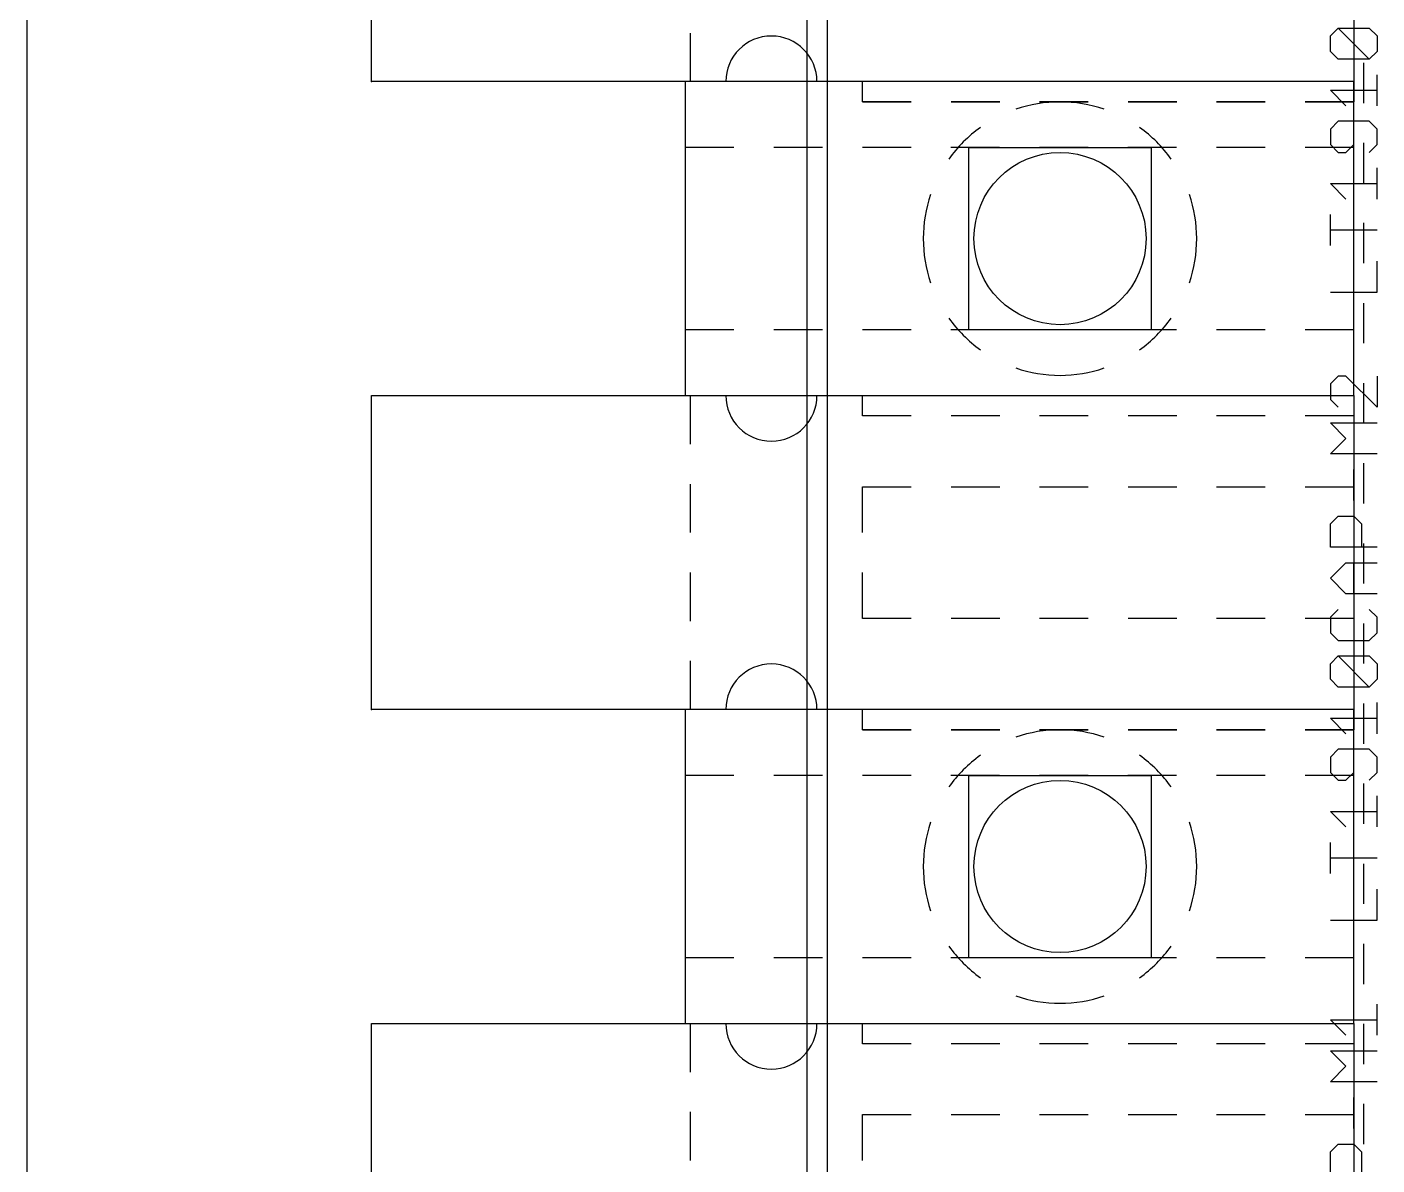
# Model space of a CAD drawing. Extents: x -0.79 to 6.6, y -0.46 to 8.18.
# Drawn here: x -0.79 to 0.543, y 1.12 to 2.244 of the extents above; entities that cross this region are included whole.
import ezdxf

# ---------------------------------------------------------------- set-up
doc = ezdxf.new("R2010")
doc.units = 0
for name, color, linetype in [('16', 175, 'CONTINUOUS'), ('2', 3, 'CONTINUOUS'), ('20', 6, 'CONTINUOUS'), ('21', 253, 'CONTINUOUS'), ('23', 7, 'CONTINUOUS'), ('24', 7, 'CONTINUOUS'), ('25', 253, 'CONTINUOUS'), ('49', 253, 'CONTINUOUS'), ('51', 253, 'CONTINUOUS'), ('52', 253, 'CONTINUOUS')]:
    doc.layers.add(name, color=color, linetype=linetype)

msp = doc.modelspace()

# ---------------------------------------------------------------- linework, layer by layer
at = {"layer": '16'}
msp.add_line((-0.02, 8.1), (-0.02, -0.1), dxfattribs=at)
at = {"layer": '2'}
msp.add_line((-0.79, -0.46), (-0.79, 8.18), dxfattribs=at)
at = {"layer": '20'}
msp.add_line((0, 7.89), (0, 0), dxfattribs=at)
for centre in [(0.23, 2.035), (0.23, 1.415)]:
    msp.add_circle(centre, 0.085, dxfattribs=at)
at = {"layer": '21'}
for p, q in [((0.53, 2.168903), (0.53, 2.208615)), ((0.53, 2.08982), (0.53, 2.129533)), ((0.53, 2.010737), (0.53, 2.05045)), ((0.53, 1.931655), (0.53, 1.971367)), ((0.53, 1.852572), (0.53, 1.892284)), ((0.53, 1.773489), (0.53, 1.813202)), ((0.53, 1.694406), (0.53, 1.734119)), ((0.53, 1.615324), (0.53, 1.655036)), ((0.53, 1.536241), (0.53, 1.575954)), ((0.53, 1.457158), (0.53, 1.496871)), ((0.53, 1.378075), (0.53, 1.417788)), ((0.53, 1.298993), (0.53, 1.338705)), ((0.53, 1.21991), (0.53, 1.259623)), ((0.53, 1.140827), (0.53, 1.18054))]:
    msp.add_line(p, q, dxfattribs=at)
at = {"layer": '23'}
for p in [(-0.45, 2.19), (-0.45, 2.19), (-0.45, 1.57), (-0.45, 1.57)]:
    msp.add_point(p, dxfattribs=at)
at = {"layer": '24'}
for p in [(0.52, 2.19), (0.52, 1.57)]:
    msp.add_point(p, dxfattribs=at)
at = {"layer": '25'}
for p, q in [((0.496961, 2.235216), (0.504634, 2.242889)), ((0.504634, 2.242889), (0.535327, 2.242889)), ((0.535327, 2.212196), (0.504634, 2.242889)), ((0.535327, 2.242889), (0.543, 2.235216)), ((0.496961, 2.219869), (0.496961, 2.235216)), ((0.543, 2.235216), (0.543, 2.219869)), ((0.504634, 2.212196), (0.496961, 2.219869)), ((0.543, 2.219869), (0.535327, 2.212196)), ((0.535327, 2.212196), (0.504634, 2.212196)), ((0.543, 2.166157), (0.543, 2.19685)), ((0.512307, 2.166157), (0.496961, 2.181503)), ((0.496961, 2.181503), (0.543, 2.181503)), ((0.504634, 2.150811), (0.496961, 2.143137)), ((0.535327, 2.150811), (0.504634, 2.150811)), ((0.51998, 2.127791), (0.51998, 2.150811)), ((0.543, 2.143137), (0.535327, 2.150811)), ((0.496961, 2.143137), (0.496961, 2.127791)), ((0.543, 2.127791), (0.543, 2.143137)), ((0.496961, 2.127791), (0.504634, 2.120118)), ((0.504634, 2.120118), (0.512307, 2.120118)), ((0.512307, 2.120118), (0.51998, 2.127791)), ((0.535327, 2.120118), (0.543, 2.127791)), ((0.543, 2.074078), (0.543, 2.104771)), ((0.512307, 2.074078), (0.496961, 2.089425)), ((0.496961, 2.089425), (0.543, 2.089425)), ((0.496961, 2.028039), (0.496961, 2.058732)), ((0.543, 2.043386), (0.496961, 2.043386)), ((0.543, 1.982), (0.543, 2.012693)), ((0.496961, 1.982), (0.543, 1.982)), ((0.504634, 1.899125), (0.496961, 1.891451)), ((0.512307, 1.899125), (0.504634, 1.899125)), ((0.543, 1.868432), (0.512307, 1.899125)), ((0.543, 1.899125), (0.543, 1.868432)), ((0.496961, 1.891451), (0.496961, 1.876105)), ((0.496961, 1.876105), (0.504634, 1.868432)), ((0.512307, 1.837739), (0.496961, 1.853085)), ((0.496961, 1.853085), (0.543, 1.853085)), ((0.496961, 1.822392), (0.512307, 1.837739)), ((0.543, 1.822392), (0.496961, 1.822392)), ((0.51998, 1.776353), (0.51998, 1.807046)), ((0.496961, 1.753334), (0.504634, 1.761007)), ((0.504634, 1.761007), (0.51998, 1.761007)), ((0.51998, 1.761007), (0.527654, 1.753334)), ((0.496961, 1.730314), (0.496961, 1.753334)), ((0.527654, 1.753334), (0.527654, 1.730314)), ((0.543, 1.730314), (0.496961, 1.730314)), ((0.496961, 1.699621), (0.512307, 1.714968)), ((0.512307, 1.714968), (0.543, 1.714968)), ((0.51998, 1.684275), (0.51998, 1.714968)), ((0.512307, 1.684275), (0.496961, 1.699621)), ((0.543, 1.684275), (0.512307, 1.684275)), ((0.504634, 1.668928), (0.496961, 1.661255)), ((0.543, 1.661255), (0.535327, 1.668928)), ((0.496961, 1.661255), (0.496961, 1.645909)), ((0.543, 1.645909), (0.543, 1.661255)), ((0.496961, 1.645909), (0.504634, 1.638235)), ((0.535327, 1.638235), (0.543, 1.645909)), ((0.504634, 1.638235), (0.535327, 1.638235)), ((0.496961, 1.615216), (0.504634, 1.622889)), ((0.496961, 1.599869), (0.496961, 1.615216)), ((0.504634, 1.622889), (0.535327, 1.622889)), ((0.535327, 1.592196), (0.504634, 1.622889)), ((0.535327, 1.622889), (0.543, 1.615216)), ((0.543, 1.615216), (0.543, 1.599869)), ((0.504634, 1.592196), (0.496961, 1.599869)), ((0.543, 1.599869), (0.535327, 1.592196)), ((0.535327, 1.592196), (0.504634, 1.592196)), ((0.543, 1.546157), (0.543, 1.57685)), ((0.512307, 1.546157), (0.496961, 1.561503)), ((0.496961, 1.561503), (0.543, 1.561503)), ((0.504634, 1.530811), (0.496961, 1.523137)), ((0.496961, 1.523137), (0.496961, 1.507791)), ((0.535327, 1.530811), (0.504634, 1.530811)), ((0.51998, 1.507791), (0.51998, 1.530811)), ((0.543, 1.523137), (0.535327, 1.530811)), ((0.543, 1.507791), (0.543, 1.523137)), ((0.496961, 1.507791), (0.504634, 1.500118)), ((0.512307, 1.500118), (0.51998, 1.507791)), ((0.535327, 1.500118), (0.543, 1.507791)), ((0.504634, 1.500118), (0.512307, 1.500118)), ((0.543, 1.454078), (0.543, 1.484771)), ((0.512307, 1.454078), (0.496961, 1.469425)), ((0.496961, 1.469425), (0.543, 1.469425)), ((0.496961, 1.408039), (0.496961, 1.438732)), ((0.543, 1.423386), (0.496961, 1.423386)), ((0.543, 1.362), (0.543, 1.392693)), ((0.496961, 1.362), (0.543, 1.362)), ((0.543, 1.248432), (0.543, 1.279125)), ((0.512307, 1.248432), (0.496961, 1.263778)), ((0.496961, 1.263778), (0.543, 1.263778)), ((0.512307, 1.217739), (0.496961, 1.233085)), ((0.496961, 1.233085), (0.543, 1.233085)), ((0.496961, 1.202392), (0.512307, 1.217739)), ((0.543, 1.202392), (0.496961, 1.202392)), ((0.51998, 1.156353), (0.51998, 1.187046)), ((0.496961, 1.133334), (0.504634, 1.141007)), ((0.496961, 1.110314), (0.496961, 1.133334)), ((0.504634, 1.141007), (0.51998, 1.141007)), ((0.51998, 1.141007), (0.527654, 1.133334)), ((0.527654, 1.133334), (0.527654, 1.110314))]:
    msp.add_line(p, q, dxfattribs=at)
at = {"layer": '49'}
for p, q in [((0.035, 2.17), (0.035, 2.19)), ((0.035, 2.17), (0.035, 2.19)), ((0.035, 2.17), (0.035, 2.19)), ((0.52, 2.19), (0.52, 2.17)), ((0.52, 2.19), (0.52, 2.17)), ((0.52, 2.19), (0.52, 2.17)), ((0.083025, 2.17), (0.035, 2.17)), ((0.083025, 2.17), (0.035, 2.17)), ((0.035, 2.17), (0.083025, 2.17)), ((0.17042, 2.17), (0.122395, 2.17)), ((0.17042, 2.17), (0.122395, 2.17)), ((0.122395, 2.17), (0.17042, 2.17)), ((0.257815, 2.17), (0.20979, 2.17)), ((0.257815, 2.17), (0.20979, 2.17)), ((0.20979, 2.17), (0.257815, 2.17)), ((0.34521, 2.17), (0.297185, 2.17)), ((0.34521, 2.17), (0.297185, 2.17)), ((0.297185, 2.17), (0.34521, 2.17)), ((0.432605, 2.17), (0.38458, 2.17)), ((0.432605, 2.17), (0.38458, 2.17)), ((0.38458, 2.17), (0.432605, 2.17)), ((0.52, 2.17), (0.471975, 2.17)), ((0.52, 2.17), (0.471975, 2.17)), ((0.471975, 2.17), (0.52, 2.17)), ((0.035, 1.86), (0.035, 1.88)), ((0.035, 1.86), (0.035, 1.88)), ((0.035, 1.86), (0.035, 1.88)), ((0.52, 1.88), (0.52, 1.86)), ((0.52, 1.88), (0.52, 1.86)), ((0.52, 1.88), (0.52, 1.86)), ((0.083025, 1.86), (0.035, 1.86)), ((0.083025, 1.86), (0.035, 1.86)), ((0.083025, 1.86), (0.035, 1.86)), ((0.17042, 1.86), (0.122395, 1.86)), ((0.17042, 1.86), (0.122395, 1.86)), ((0.17042, 1.86), (0.122395, 1.86)), ((0.257815, 1.86), (0.20979, 1.86)), ((0.257815, 1.86), (0.20979, 1.86)), ((0.257815, 1.86), (0.20979, 1.86)), ((0.34521, 1.86), (0.297185, 1.86)), ((0.34521, 1.86), (0.297185, 1.86)), ((0.34521, 1.86), (0.297185, 1.86)), ((0.432605, 1.86), (0.38458, 1.86)), ((0.432605, 1.86), (0.38458, 1.86)), ((0.432605, 1.86), (0.38458, 1.86)), ((0.52, 1.86), (0.471975, 1.86)), ((0.52, 1.86), (0.471975, 1.86)), ((0.52, 1.86), (0.471975, 1.86)), ((0.035, 1.744685), (0.035, 1.79)), ((0.035, 1.79), (0.083025, 1.79)), ((0.035, 1.744685), (0.035, 1.79)), ((0.035, 1.79), (0.083025, 1.79)), ((0.122395, 1.79), (0.17042, 1.79)), ((0.122395, 1.79), (0.17042, 1.79)), ((0.20979, 1.79), (0.257815, 1.79)), ((0.20979, 1.79), (0.257815, 1.79)), ((0.297185, 1.79), (0.34521, 1.79)), ((0.297185, 1.79), (0.34521, 1.79)), ((0.38458, 1.79), (0.432605, 1.79)), ((0.38458, 1.79), (0.432605, 1.79)), ((0.471975, 1.79), (0.52, 1.79)), ((0.471975, 1.79), (0.52, 1.79)), ((0.035, 1.66), (0.035, 1.705315)), ((0.035, 1.66), (0.035, 1.705315)), ((0.083025, 1.66), (0.035, 1.66)), ((0.083025, 1.66), (0.035, 1.66)), ((0.17042, 1.66), (0.122395, 1.66)), ((0.17042, 1.66), (0.122395, 1.66)), ((0.257815, 1.66), (0.20979, 1.66)), ((0.257815, 1.66), (0.20979, 1.66)), ((0.34521, 1.66), (0.297185, 1.66)), ((0.34521, 1.66), (0.297185, 1.66)), ((0.432605, 1.66), (0.38458, 1.66)), ((0.432605, 1.66), (0.38458, 1.66)), ((0.52, 1.66), (0.471975, 1.66)), ((0.52, 1.66), (0.471975, 1.66)), ((0.035, 1.55), (0.035, 1.57)), ((0.035, 1.55), (0.035, 1.57)), ((0.035, 1.55), (0.035, 1.57)), ((0.52, 1.57), (0.52, 1.55)), ((0.52, 1.57), (0.52, 1.55)), ((0.52, 1.57), (0.52, 1.55)), ((0.083025, 1.55), (0.035, 1.55)), ((0.083025, 1.55), (0.035, 1.55)), ((0.035, 1.55), (0.083025, 1.55)), ((0.17042, 1.55), (0.122395, 1.55)), ((0.17042, 1.55), (0.122395, 1.55)), ((0.122395, 1.55), (0.17042, 1.55)), ((0.257815, 1.55), (0.20979, 1.55)), ((0.257815, 1.55), (0.20979, 1.55)), ((0.20979, 1.55), (0.257815, 1.55)), ((0.34521, 1.55), (0.297185, 1.55)), ((0.34521, 1.55), (0.297185, 1.55)), ((0.297185, 1.55), (0.34521, 1.55)), ((0.432605, 1.55), (0.38458, 1.55)), ((0.432605, 1.55), (0.38458, 1.55)), ((0.38458, 1.55), (0.432605, 1.55)), ((0.52, 1.55), (0.471975, 1.55)), ((0.52, 1.55), (0.471975, 1.55)), ((0.471975, 1.55), (0.52, 1.55)), ((0.035, 1.24), (0.035, 1.26)), ((0.035, 1.24), (0.035, 1.26)), ((0.035, 1.24), (0.035, 1.26)), ((0.52, 1.26), (0.52, 1.24)), ((0.52, 1.26), (0.52, 1.24)), ((0.52, 1.26), (0.52, 1.24)), ((0.083025, 1.24), (0.035, 1.24)), ((0.083025, 1.24), (0.035, 1.24)), ((0.083025, 1.24), (0.035, 1.24)), ((0.17042, 1.24), (0.122395, 1.24)), ((0.17042, 1.24), (0.122395, 1.24)), ((0.17042, 1.24), (0.122395, 1.24)), ((0.257815, 1.24), (0.20979, 1.24)), ((0.257815, 1.24), (0.20979, 1.24)), ((0.257815, 1.24), (0.20979, 1.24)), ((0.34521, 1.24), (0.297185, 1.24)), ((0.34521, 1.24), (0.297185, 1.24)), ((0.34521, 1.24), (0.297185, 1.24)), ((0.432605, 1.24), (0.38458, 1.24)), ((0.432605, 1.24), (0.38458, 1.24)), ((0.432605, 1.24), (0.38458, 1.24)), ((0.52, 1.24), (0.471975, 1.24)), ((0.52, 1.24), (0.471975, 1.24)), ((0.52, 1.24), (0.471975, 1.24)), ((0.035, 1.124685), (0.035, 1.17)), ((0.035, 1.17), (0.083025, 1.17)), ((0.035, 1.124685), (0.035, 1.17)), ((0.035, 1.17), (0.083025, 1.17)), ((0.122395, 1.17), (0.17042, 1.17)), ((0.122395, 1.17), (0.17042, 1.17)), ((0.20979, 1.17), (0.257815, 1.17)), ((0.20979, 1.17), (0.257815, 1.17)), ((0.297185, 1.17), (0.34521, 1.17)), ((0.297185, 1.17), (0.34521, 1.17)), ((0.38458, 1.17), (0.432605, 1.17)), ((0.38458, 1.17), (0.432605, 1.17)), ((0.471975, 1.17), (0.52, 1.17)), ((0.471975, 1.17), (0.52, 1.17))]:
    msp.add_line(p, q, dxfattribs=at)
for centre, start, end in [((0.23, 2.035), 90.000011, 108.860557), ((0.23, 2.035), 71.139443, 89.999989), ((0.23, 2.035), 125.569727, 144.430273), ((0.23, 2.035), 35.569727, 54.430273), ((0.23, 2.035), 161.139443, 179.999989), ((0.23, 2.035), 0.000011, 18.860557), ((0.23, 2.035), 180.000011, 198.860557), ((0.23, 2.035), 341.139443, 359.999989), ((0.23, 2.035), 215.569727, 234.430273), ((0.23, 2.035), 305.569727, 324.430273), ((0.23, 2.035), 251.139443, 269.999989), ((0.23, 2.035), 270.000011, 288.860557), ((0.23, 1.415), 90.000011, 108.860557), ((0.23, 1.415), 71.139443, 89.999989), ((0.23, 1.415), 125.569727, 144.430273), ((0.23, 1.415), 35.569727, 54.430273), ((0.23, 1.415), 161.139443, 179.999989), ((0.23, 1.415), 0.000011, 18.860557), ((0.23, 1.415), 180.000011, 198.860557), ((0.23, 1.415), 341.139443, 359.999989), ((0.23, 1.415), 215.569727, 234.430273), ((0.23, 1.415), 305.569727, 324.430273), ((0.23, 1.415), 251.139443, 269.999989), ((0.23, 1.415), 270.000011, 288.860557)]:
    msp.add_arc(centre, 0.135, start, end, dxfattribs=at)
at = {"layer": '51'}
for p, q in [((-0.45, 2.19), (-0.45, 2.5)), ((-0.45, 2.19), (-0.45, 2.5)), ((0.52, 2.5), (0.52, 2.19)), ((0.52, 2.5), (0.52, 2.19)), ((-0.135, 2.19), (-0.135, 2.237972)), ((-0.135, 2.19), (-0.135, 2.237972)), ((-0.135, 2.19), (-0.45, 2.19)), ((-0.135, 2.19), (-0.45, 2.19)), ((-0.1, 2.19), (-0.135, 2.19)), ((-0.1, 2.19), (-0.135, 2.19)), ((0.52, 2.19), (-0.01, 2.19)), ((0.52, 2.19), (-0.01, 2.19)), ((-0.45, 1.57), (-0.45, 1.88)), ((-0.45, 1.88), (-0.135, 1.88)), ((-0.45, 1.57), (-0.45, 1.88)), ((-0.45, 1.88), (-0.135, 1.88)), ((-0.135, 1.88), (-0.1, 1.88)), ((-0.135, 1.832028), (-0.135, 1.88)), ((-0.135, 1.88), (-0.1, 1.88)), ((-0.135, 1.832028), (-0.135, 1.88)), ((-0.01, 1.88), (0.52, 1.88)), ((-0.01, 1.88), (0.52, 1.88)), ((0.52, 1.88), (0.52, 1.57)), ((0.52, 1.88), (0.52, 1.57)), ((-0.135, 1.744685), (-0.135, 1.792657)), ((-0.135, 1.744685), (-0.135, 1.792657)), ((-0.135, 1.657343), (-0.135, 1.705315)), ((-0.135, 1.657343), (-0.135, 1.705315)), ((-0.135, 1.57), (-0.135, 1.617972)), ((-0.135, 1.57), (-0.135, 1.617972)), ((-0.135, 1.57), (-0.45, 1.57)), ((-0.135, 1.57), (-0.45, 1.57)), ((-0.1, 1.57), (-0.135, 1.57)), ((-0.1, 1.57), (-0.135, 1.57)), ((0.52, 1.57), (-0.01, 1.57)), ((0.52, 1.57), (-0.01, 1.57)), ((-0.45, 0.95), (-0.45, 1.26)), ((-0.45, 1.26), (-0.135, 1.26)), ((-0.45, 0.95), (-0.45, 1.26)), ((-0.45, 1.26), (-0.135, 1.26)), ((-0.135, 1.26), (-0.1, 1.26)), ((-0.135, 1.212028), (-0.135, 1.26)), ((-0.135, 1.26), (-0.1, 1.26)), ((-0.135, 1.212028), (-0.135, 1.26)), ((-0.01, 1.26), (0.52, 1.26)), ((-0.01, 1.26), (0.52, 1.26)), ((0.52, 1.26), (0.52, 0.95)), ((0.52, 1.26), (0.52, 0.95)), ((-0.135, 1.124685), (-0.135, 1.172657)), ((-0.135, 1.124685), (-0.135, 1.172657))]:
    msp.add_line(p, q, dxfattribs=at)
for centre, start, end in [((-0.055, 2.19), 0, 180), ((-0.055, 2.19), 0, 180), ((-0.055, 1.88), 180, 0), ((-0.055, 1.88), 180, 0), ((-0.055, 1.57), 0, 180), ((-0.055, 1.57), 0, 180), ((-0.055, 1.26), 180, 0), ((-0.055, 1.26), 180, 0)]:
    msp.add_arc(centre, 0.045, start, end, dxfattribs=at)
at = {"layer": '52'}
for p, q in [((0.52, 2.19), (-0.14, 2.19)), ((-0.14, 2.19), (-0.14, 2.125)), ((0.52, 2.125), (0.52, 2.19)), ((-0.14, 2.125), (-0.14, 1.945)), ((-0.091949, 2.125), (-0.14, 2.125)), ((-0.004528, 2.125), (-0.052579, 2.125)), ((0.082894, 2.125), (0.034843, 2.125)), ((0.170315, 2.125), (0.122264, 2.125)), ((0.14, 1.945), (0.14, 2.125)), ((0.14, 2.125), (0.32, 2.125)), ((0.257736, 2.125), (0.209685, 2.125)), ((0.345157, 2.125), (0.297106, 2.125)), ((0.32, 2.125), (0.32, 1.945)), ((0.432579, 2.125), (0.384528, 2.125)), ((0.52, 2.125), (0.471949, 2.125)), ((0.52, 1.945), (0.52, 2.125)), ((-0.14, 1.945), (-0.14, 1.88)), ((-0.091949, 1.945), (-0.14, 1.945)), ((-0.004528, 1.945), (-0.052579, 1.945)), ((0.082894, 1.945), (0.034843, 1.945)), ((0.170315, 1.945), (0.122264, 1.945)), ((0.32, 1.945), (0.14, 1.945)), ((0.257736, 1.945), (0.209685, 1.945)), ((0.345157, 1.945), (0.297106, 1.945)), ((0.432579, 1.945), (0.384528, 1.945)), ((0.52, 1.945), (0.471949, 1.945)), ((0.52, 1.88), (0.52, 1.945)), ((-0.14, 1.88), (0.52, 1.88)), ((0.52, 1.57), (-0.14, 1.57)), ((-0.14, 1.57), (-0.14, 1.505)), ((0.52, 1.505), (0.52, 1.57)), ((-0.14, 1.505), (-0.14, 1.325)), ((-0.091949, 1.505), (-0.14, 1.505)), ((-0.004528, 1.505), (-0.052579, 1.505)), ((0.082894, 1.505), (0.034843, 1.505)), ((0.170315, 1.505), (0.122264, 1.505)), ((0.14, 1.325), (0.14, 1.505)), ((0.14, 1.505), (0.32, 1.505)), ((0.257736, 1.505), (0.209685, 1.505)), ((0.345157, 1.505), (0.297106, 1.505)), ((0.32, 1.505), (0.32, 1.325)), ((0.432579, 1.505), (0.384528, 1.505)), ((0.52, 1.505), (0.471949, 1.505)), ((0.52, 1.325), (0.52, 1.505)), ((-0.14, 1.325), (-0.14, 1.26)), ((-0.091949, 1.325), (-0.14, 1.325)), ((-0.004528, 1.325), (-0.052579, 1.325)), ((0.082894, 1.325), (0.034843, 1.325)), ((0.170315, 1.325), (0.122264, 1.325)), ((0.32, 1.325), (0.14, 1.325)), ((0.257736, 1.325), (0.209685, 1.325)), ((0.345157, 1.325), (0.297106, 1.325)), ((0.432579, 1.325), (0.384528, 1.325)), ((0.52, 1.325), (0.471949, 1.325)), ((0.52, 1.26), (0.52, 1.325)), ((-0.14, 1.26), (0.52, 1.26))]:
    msp.add_line(p, q, dxfattribs=at)

doc.saveas('drawing.dxf')
